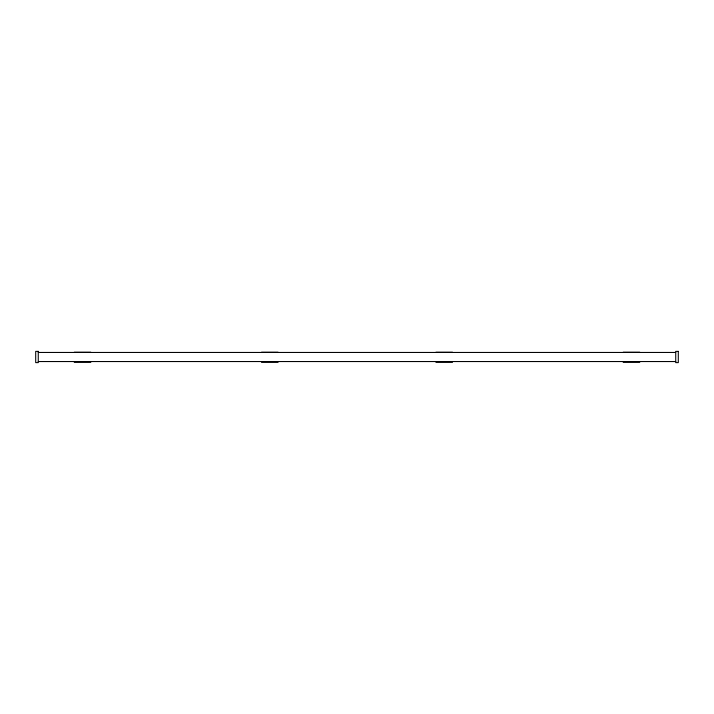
<?xml version="1.0" encoding="UTF-8"?>
<svg xmlns="http://www.w3.org/2000/svg" width="714" height="714" viewBox="0 0 714 714"><rect width="100%" height="100%" fill="white"/><g stroke="black" fill="none" stroke-linecap="round" stroke-linejoin="round"><path stroke-width="1.07" d="M74.247 352.225L90.812 352.225M261.502 352.225L278.076 352.225M435.924 352.225L452.498 352.225M623.188 352.225L639.753 352.225M38.27 352.457L675.73 352.457M38.27 361.543L675.73 361.543M74.247 362.319L90.812 362.319M261.502 362.319L278.076 362.319M435.924 362.319L452.498 362.319M623.188 362.319L639.753 362.319M38.27 351.377L35.7 351.377L35.7 362.623L38.27 362.614L38.27 351.377M678.3 351.377L675.73 351.377L675.73 362.623L678.3 362.614L678.3 351.377"/></g></svg>
